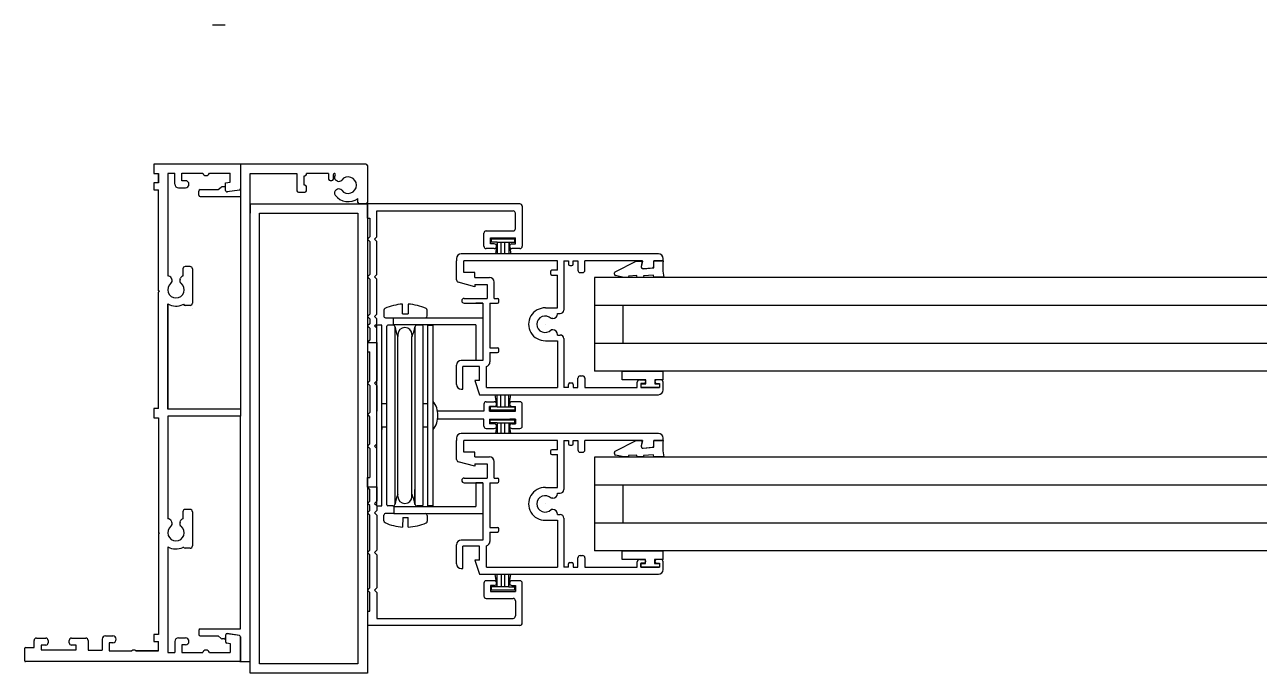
# Model space of a CAD drawing. Header units: millimetres. Extents: x -115 to 857, y -520 to 481.
# Drawn here: x -114.9 to 148.1, y -314.2 to -176 of the extents above; entities that cross this region are included whole.
import ezdxf

# ---------------------------------------------------------------- set-up
doc = ezdxf.new("R2010")
doc.units = ezdxf.units.MM
for name, color, linetype in [('cog', 50, 'Continuous'), ('glass', 170, 'Continuous'), ('guides', 94, 'Continuous'), ('seals', 111, 'Continuous')]:
    doc.layers.add(name, color=color, linetype=linetype)

msp = doc.modelspace()

# ---------------------------------------------------------------- linework, layer by layer
at = {"color": 7}
for p, q in [((-74.87, -175.98), (-72.17, -175.98)), ((-87.41, -205.67), (-87.41, -207.67)), ((-68.91, -205.67), (-87.41, -205.67)), ((-87.41, -207.67), (-86.41, -207.67)), ((-86.41, -209.67), (-86.41, -207.67)), ((-86.41, -207.67), (-86.41, -209.67)), ((-84.41, -207.62), (-82.91, -207.62)), ((-84.41, -207.67), (-84.41, -229.51)), ((-82.91, -209.97), (-82.91, -207.62)), ((-81.41, -207.62), (-76.99, -207.62)), ((-81.41, -209.22), (-81.41, -207.62)), ((-81.41, -207.62), (-76.99, -207.62)), ((-75.57, -207.62), (-71.16, -207.62)), ((-71.16, -209.52), (-71.16, -207.62)), ((-42.21, -205.67), (-68.91, -205.67)), ((-68.91, -205.67), (-68.91, -257.92)), ((-66.91, -311.52), (-66.91, -207.67)), ((-66.91, -207.67), (-56.91, -207.67)), ((-56.91, -207.67), (-56.91, -211.37)), ((-54.91, -207.87), (-54.91, -207.67)), ((-50.16, -207.67), (-54.91, -207.67)), ((-50.16, -207.67), (-50.16, -208.9)), ((-41.91, -205.97), (-41.91, -213.87)), ((-86.41, -209.67), (-87.41, -209.67)), ((-87.41, -209.67), (-87.41, -211.17)), ((-80.66, -209.22), (-81.41, -209.22)), ((-72.11, -209.67), (-71.16, -209.52)), ((-72.11, -211.32), (-72.11, -209.67)), ((-55.41, -210.17), (-55.41, -208.17)), ((-55.41, -208.17), (-55.21, -208.17)), ((-55.21, -210.17), (-55.41, -210.17)), ((-49.86, -209.2), (-49.46, -209.2)), ((-49.16, -208.9), (-49.16, -207.89)), ((-48.54, -209.17), (-48.54, -209.17)), ((-48.25, -209.3), (-48.49, -209.2)), ((-87.41, -211.17), (-86.41, -211.17)), ((-86.41, -232.65), (-86.41, -211.17)), ((-82.16, -210.72), (-80.66, -210.72)), ((-77.82, -212.32), (-77.82, -211.42)), ((-77.52, -211.12), (-73.72, -211.12)), ((-77.52, -212.62), (-68.91, -212.62)), ((-73.72, -211.12), (-73.02, -210.57)), ((-72.41, -210.51), (-72.84, -210.51)), ((-72.11, -211.32), (-72.11, -210.51)), ((-69.15, -211.21), (-71.79, -211.62)), ((-69.16, -211.21), (-71.76, -211.62)), ((-56.61, -211.67), (-55.21, -211.67)), ((-54.91, -211.37), (-54.91, -210.47)), ((-48.25, -211.04), (-48.49, -211.15)), ((-43.91, -213.87), (-43.91, -212.98)), ((-66.91, -214.17), (-41.91, -214.17)), ((-66.91, -314.17), (-66.91, -214.17)), ((-66.91, -214.17), (-66.91, -216.17)), ((-42.21, -214.17), (-43.61, -214.17)), ((-41.91, -214.17), (-41.91, -314.17)), ((-64.91, -216.17), (-43.91, -216.17)), ((-64.91, -312.17), (-64.91, -216.17)), ((-43.91, -216.17), (-43.91, -312.17)), ((-81.19, -228), (-81.19, -229.53)), ((-79.69, -227.5), (-80.69, -227.5)), ((-79.19, -228), (-79.19, -235.28)), ((-83.56, -230.2), (-83.67, -229.96)), ((-81.82, -230.2), (-81.71, -229.96)), ((-86.16, -232.8), (-86.41, -232.65)), ((-86.16, -232.8), (-86.41, -232.94)), ((-86.41, -257.74), (-86.41, -232.94)), ((-84.41, -232.8), (-84.41, -232.8)), ((-84.41, -235.48), (-84.41, -257.92)), ((-84.41, -235.48), (-84.41, -247.29)), ((-84.41, -257.92), (-84.41, -235.48)), ((-81.19, -235.59), (-81.19, -235.59)), ((-79.69, -235.78), (-80.69, -235.78)), ((-79.19, -236.54), (-79.19, -236.54)), ((-17.3, -235.31), (-18.8, -235.31)), ((-36.32, -239.91), (-36.32, -238.41)), ((-36.32, -238.41), (-17.28, -238.41)), ((-18.78, -239.91), (-36.32, -239.91)), ((-18.78, -239.91), (-18.78, -247.51)), ((-27.91, -247.51), (-27.91, -245.91)), ((-17.3, -247.51), (-18.8, -247.51)), ((-86.41, -257.74), (-87.41, -257.74)), ((-87.41, -257.74), (-87.41, -259.74)), ((-87.41, -259.74), (-86.41, -259.74)), ((-86.41, -259.74), (-86.41, -284.24)), ((-68.91, -257.92), (-84.41, -257.92)), ((-84.41, -259.42), (-84.41, -281.26)), ((-68.91, -259.42), (-84.41, -259.42)), ((-68.91, -257.92), (-68.91, -259.42)), ((-68.91, -304.72), (-68.91, -259.42)), ((-17.3, -273.57), (-18.8, -273.57)), ((-18.8, -273.57), (-18.8, -278.61)), ((-36.24, -278.61), (-36.25, -280.11)), ((-36.24, -278.61), (-18.8, -278.61)), ((-81.19, -279.75), (-81.19, -281.28)), ((-79.69, -279.25), (-80.69, -279.25)), ((-79.19, -279.75), (-79.19, -287.03)), ((-36.25, -280.11), (-37.99, -280.11)), ((-36.25, -280.11), (-17.3, -280.11)), ((-83.56, -281.95), (-83.67, -281.71)), ((-81.82, -281.95), (-81.71, -281.71)), ((-86.16, -284.39), (-86.41, -284.24)), ((-86.16, -284.39), (-86.41, -284.53)), ((-86.41, -284.53), (-86.41, -305.87)), ((-84.41, -287.23), (-84.41, -309.72)), ((-79.69, -287.53), (-80.69, -287.53)), ((-77.82, -305.02), (-77.82, -305.92)), ((-77.52, -304.72), (-68.91, -304.72)), ((-112.91, -308.67), (-112.91, -307.17)), ((-112.41, -306.67), (-110.41, -306.67)), ((-109.91, -307.17), (-109.91, -307.67)), ((-105.41, -307.67), (-105.41, -307.17)), ((-104.91, -306.67), (-101.91, -306.67)), ((-101.41, -307.17), (-101.41, -309.27)), ((-98.41, -306.92), (-98.41, -309.27)), ((-97.66, -306.17), (-96.16, -306.17)), ((-96.16, -307.67), (-96.91, -307.67)), ((-96.91, -307.67), (-96.91, -309.37)), ((-86.41, -305.87), (-87.41, -305.87)), ((-87.41, -305.87), (-87.41, -307.37)), ((-87.41, -307.37), (-86.41, -307.37)), ((-86.41, -309.37), (-86.41, -307.37)), ((-82.91, -307.37), (-82.91, -309.72)), ((-82.16, -306.62), (-80.66, -306.62)), ((-77.52, -306.22), (-73.72, -306.22)), ((-73.72, -306.22), (-73.02, -306.78)), ((-72.41, -306.84), (-72.84, -306.84)), ((-72.11, -306.02), (-72.11, -307.42)), ((-72.11, -306.03), (-72.11, -306.55)), ((-69.15, -306.14), (-71.79, -305.72)), ((-69.16, -306.13), (-71.76, -305.73)), ((-68.91, -306.43), (-68.91, -311.52)), ((-68.91, -311.52), (-68.91, -306.43)), ((-114.91, -311.52), (-114.91, -308.82)), ((-114.76, -308.67), (-112.91, -308.67)), ((-110.41, -308.17), (-111.41, -308.17)), ((-111.41, -308.17), (-111.41, -309.17)), ((-111.41, -309.17), (-103.91, -309.17)), ((-103.91, -308.17), (-104.91, -308.17)), ((-103.91, -309.17), (-103.91, -308.17)), ((-101.41, -309.27), (-98.41, -309.27)), ((-96.91, -309.37), (-92.1, -309.37)), ((-91.21, -309.37), (-86.41, -309.37)), ((-86.41, -309.37), (-91.21, -309.37)), ((-84.41, -309.72), (-82.91, -309.72)), ((-84.41, -309.72), (-82.91, -309.72)), ((-80.66, -308.12), (-81.41, -308.12)), ((-81.41, -308.12), (-81.41, -309.72)), ((-81.41, -309.72), (-76.99, -309.72)), ((-81.41, -309.72), (-76.99, -309.72)), ((-75.57, -309.72), (-71.16, -309.72)), ((-71.85, -307.71), (-71.16, -307.82)), ((-71.16, -307.82), (-71.16, -309.72)), ((-69.06, -311.67), (-114.76, -311.67)), ((-68.76, -311.67), (-67.06, -311.67)), ((-43.91, -312.17), (-64.91, -312.17)), ((-41.91, -314.17), (-66.91, -314.17))]:
    msp.add_line(p, q, dxfattribs=at)
for centre, radius, start, end in [((-76.28, -207.37), 0.75, 199.4712, 340.5288), ((-48.94, -207.89), 0.22, 317.0794, 180), ((-42.21, -205.97), 0.3, 0, 90), ((-82.16, -209.97), 0.75, 180, 270), ((-80.66, -209.97), 0.75, 270, 90), ((-55.21, -207.87), 0.3, 270, 0), ((-55.21, -210.47), 0.3, 0, 90), ((-49.86, -208.9), 0.3, 180, 270), ((-49.46, -208.9), 0.3, 270, 0), ((-48.19, -208.51), 0.75, 142.7615, 246.5581), ((-46, -210.17), 3.5, 142.5099, 142.7615), ((-47.95, -208.61), 0.75, 246.5581, 321.3501), ((-46, -210.17), 1.75, 218.6499, 141.3501), ((-77.52, -211.42), 0.3, 90, 180), ((-77.52, -212.32), 0.3, 180, 270), ((-72.84, -210.81), 0.3, 90, 128.2741), ((-72.41, -210.81), 0.3, 357.1397, 90), ((-71.81, -211.32), 0.3, 180, 278.8807), ((-71.8, -211.32), 0.308, 180.1354, 272.4641), ((-69.21, -210.91), 0.3, 278.8807, 0), ((-69.21, -210.91), 0.3, 281.043, 359.8766), ((-56.61, -211.37), 0.3, 180, 270), ((-55.21, -211.37), 0.3, 270, 0), ((-48.19, -211.84), 0.75, 113.4419, 217.2385), ((-46, -210.17), 3.5, 217.2385, 306.702), ((-47.95, -211.73), 0.75, 38.6499, 113.4419), ((-43.61, -213.87), 0.3, 180, 270), ((-42.21, -213.87), 0.3, 270, 0), ((-80.69, -228), 0.5, 90, 180), ((-79.69, -228), 0.5, 0, 90), ((-82.69, -232.45), 1.75, 128.6499, 51.3501), ((-84.36, -230.26), 0.75, 23.4419, 93.8928), ((-84.25, -230.5), 0.75, 308.6499, 23.4419), ((-81.13, -230.5), 0.75, 156.5581, 231.3501), ((-81.03, -230.26), 0.75, 102.6333, 156.5581), ((-82.69, -232.45), 3.48, 240.4927, 295.5186), ((-81.32, -235.26), 0.358, 291.4298, 305.7842), ((-80.69, -235.28), 0.5, 212.5059, 270), ((-79.69, -235.28), 0.5, 270, 0), ((-84.36, -282.01), 0.75, 23.4419, 93.8928), ((-81.03, -282.01), 0.75, 102.6333, 156.5581), ((-80.69, -279.75), 0.5, 90, 180), ((-79.69, -279.75), 0.5, 0, 90), ((-82.69, -284.2), 1.75, 128.6499, 51.3501), ((-84.25, -282.25), 0.75, 308.6499, 23.4419), ((-81.13, -282.25), 0.75, 156.5581, 231.3501), ((-82.69, -284.2), 3.48, 240.4927, 295.5186), ((-81.32, -287.01), 0.358, 291.4298, 305.7842), ((-80.69, -287.03), 0.5, 212.5063, 270), ((-79.69, -287.03), 0.5, 270, 0), ((-77.52, -305.02), 0.3, 90, 180), ((-112.41, -307.17), 0.5, 90, 180), ((-110.41, -307.17), 0.5, 0, 90), ((-110.41, -307.67), 0.5, 270, 0), ((-104.91, -307.17), 0.5, 90, 180), ((-104.91, -307.67), 0.5, 180, 270), ((-101.91, -307.17), 0.5, 0, 90), ((-97.66, -306.92), 0.75, 90, 180), ((-96.16, -306.92), 0.75, 270, 90), ((-82.16, -307.37), 0.75, 90, 180), ((-80.66, -307.37), 0.75, 270, 90), ((-77.52, -305.92), 0.3, 180, 270), ((-72.84, -306.54), 0.3, 231.7259, 270), ((-72.41, -306.54), 0.3, 270, 2.8603), ((-71.8, -306.03), 0.308, 87.5359, 179.8646), ((-71.81, -306.02), 0.3, 81.1193, 180), ((-71.81, -307.42), 0.3, 180, 260.9867), ((-69.21, -306.43), 0.3, 0, 81.1193), ((-69.21, -306.43), 0.3, 0.1234, 78.957), ((-114.76, -308.82), 0.15, 90, 180), ((-91.66, -309.97), 0.75, 53.5614, 126.4386), ((-76.28, -309.97), 0.75, 19.4712, 160.5288), ((-114.76, -311.52), 0.15, 180, 270), ((-69.06, -311.52), 0.15, 270, 0), ((-68.76, -311.52), 0.15, 180, 270), ((-67.06, -311.52), 0.15, 270, 0)]:
    msp.add_arc(centre, radius, start, end, dxfattribs=at)
at = {"layer": 'cog', "color": 77}
for p, q in [((-34.41, -237.58), (-34.41, -235.52)), ((-33.21, -235.52), (-33.21, -237.58)), ((-33.21, -235.52), (-33.21, -235.52)), ((-38.42, -236.81), (-38.42, -238)), ((-38.02, -238.4), (-35.52, -238.4)), ((-35.52, -238.4), (-32.12, -238.41)), ((-34.41, -237.58), (-33.21, -237.58)), ((-29.61, -238.41), (-29.53, -238.41)), ((-29.17, -238.01), (-29.17, -236.82)), ((-38.39, -281.7), (-38.39, -280.5)), ((-34.39, -280.95), (-34.4, -283)), ((-34.39, -280.95), (-33.19, -280.95)), ((-33.2, -283.01), (-33.19, -280.95)), ((-29.14, -280.54), (-29.14, -281.73))]:
    msp.add_line(p, q, dxfattribs=at)
at = {"layer": 'cog', "color": 224}
for p, q in [((-39.91, -278.49), (-39.91, -239.99)), ((-38.81, -239.99), (-39.91, -239.99)), ((-38.81, -278.49), (-38.81, -239.99)), ((-37.78, -278.29), (-37.78, -240.19)), ((-36.49, -239.99), (-37.58, -239.99)), ((-36.03, -240.28), (-36.03, -277.78)), ((-31.78, -240.28), (-31.78, -278.19)), ((-31.78, -240.28), (-31.78, -243.49)), ((-30.23, -239.99), (-31.32, -239.99)), ((-30.23, -239.99), (-31.32, -239.99)), ((-30.03, -278.29), (-30.03, -240.19)), ((-29.01, -278.49), (-29.01, -239.99)), ((-29.01, -239.99), (-27.91, -239.99)), ((-27.91, -278.49), (-27.91, -239.99)), ((-37.78, -256.74), (-38.81, -256.74)), ((-29.01, -256.74), (-30.03, -256.74)), ((-27.91, -256.24), (-27.91, -256.74)), ((-37.78, -261.74), (-38.81, -261.74)), ((-38.81, -261.74), (-38.81, -262.24)), ((-29.01, -261.74), (-30.03, -261.74)), ((-27.91, -262.24), (-27.91, -261.74)), ((-27.91, -278.49), (-27.91, -262.24)), ((-31.78, -278.19), (-31.78, -274.99)), ((-39.91, -278.49), (-38.81, -278.49)), ((-36.49, -278.49), (-37.58, -278.49)), ((-36.03, -277.78), (-36.03, -278.19)), ((-30.23, -278.49), (-31.32, -278.49)), ((-27.91, -278.49), (-29.01, -278.49))]:
    msp.add_line(p, q, dxfattribs=at)
at = {"layer": 'cog', "color": 7}
for p, q in [((-35.41, -241.99), (-35.41, -242.41)), ((-35.41, -276.06), (-35.41, -242.41)), ((-32.41, -241.99), (-32.41, -242.41)), ((-32.41, -276.06), (-32.41, -242.41)), ((-35.41, -276.48), (-35.41, -276.06)), ((-32.41, -276.48), (-32.41, -276.06))]:
    msp.add_line(p, q, dxfattribs=at)
at = {"layer": 'cog', "color": 77}
for centre, radius, start, end in [((-38.02, -236.81), 0.4, 114.3039, 180), ((-33.81, -246.14), 10.64, 93.2864, 114.3039), ((-33.81, -246.14), 10.64, 65.5584, 86.8107), ((-29.57, -236.82), 0.4, 0, 65.5584), ((-38.02, -238), 0.4, 180, 269.9748), ((-29.57, -238.01), 0.4, 275.5242, 0), ((-37.99, -280.51), 0.4, 89.7568, 179.7316), ((-29.54, -280.54), 0.4, 359.7316, 84.2074), ((-37.99, -281.7), 0.4, 179.7316, 245.4278), ((-33.74, -272.39), 10.64, 245.4278, 266.4452), ((-33.74, -272.39), 10.64, 272.9209, 294.1732), ((-29.54, -281.73), 0.4, 294.1732, 359.7316)]:
    msp.add_arc(centre, radius, start, end, dxfattribs=at)
at = {"layer": 'cog', "color": 224}
for centre, radius, start, end in [((-37.58, -240.19), 0.2, 90, 180), ((-36.49, -240.49), 0.5, 7.1521, 90), ((-29.63, -239.62), 6.42, 187.1521, 205.7108), ((-38.19, -239.62), 6.42, 334.2892, 352.8479), ((-31.32, -240.49), 0.5, 90, 172.8479), ((-30.23, -240.19), 0.2, 0, 90), ((-31.66, -259.15), 4.76, 359.0159, 37.854), ((-31.66, -259.32), 4.76, 322.146, 0.9841), ((-29.63, -278.85), 6.42, 154.2892, 172.8479), ((-38.19, -278.85), 6.42, 7.1521, 25.7108), ((-37.58, -278.29), 0.2, 180, 270), ((-36.49, -277.99), 0.5, 270, 352.8479), ((-31.32, -277.99), 0.5, 187.1521, 270), ((-30.23, -278.29), 0.2, 270, 0)]:
    msp.add_arc(centre, radius, start, end, dxfattribs=at)
at = {"layer": 'cog', "color": 7}
for centre, start, end in [((-33.91, -241.99), 0, 180), ((-33.91, -276.48), 180, 0)]:
    msp.add_arc(centre, 1.5, start, end, dxfattribs=at)
at = {"layer": 'glass', "color": 5}
for p, q in [((6.49, -229.83), (6.49, -235.83)), ((289.67, -229.83), (6.49, -229.83)), ((289.67, -235.83), (6.49, -235.83)), ((6.49, -243.83), (289.67, -243.83)), ((6.49, -243.83), (6.49, -249.83)), ((289.67, -249.83), (6.49, -249.83)), ((6.49, -268.09), (6.49, -274.09)), ((289.67, -268.09), (6.49, -268.09)), ((6.49, -268.09), (6.49, -274.09)), ((289.67, -268.09), (6.49, -268.09)), ((289.67, -274.09), (6.49, -274.09)), ((289.67, -274.09), (6.49, -274.09)), ((6.49, -282.09), (289.67, -282.09)), ((6.49, -282.09), (6.49, -288.09)), ((6.49, -282.09), (289.67, -282.09)), ((6.49, -282.09), (6.49, -288.09)), ((289.67, -288.09), (6.49, -288.09)), ((289.67, -288.09), (6.49, -288.09))]:
    msp.add_line(p, q, dxfattribs=at)
at = {"layer": 'glass', "color": 214}
for p, q in [((6.49, -235.83), (6.49, -243.83)), ((12.49, -235.83), (12.49, -243.83)), ((6.49, -274.09), (6.49, -282.09)), ((6.49, -274.09), (6.49, -282.09)), ((12.49, -274.09), (12.49, -282.09)), ((12.49, -274.09), (12.49, -282.09))]:
    msp.add_line(p, q, dxfattribs=at)
at = {"layer": 'guides', "color": 94}
for p, q in [((-9.41, -214.17), (-41.91, -214.17)), ((-41.91, -217.17), (-41.91, -214.17)), ((-8.91, -214.67), (-8.91, -223.17)), ((-41.91, -217.17), (-41.41, -217.17)), ((-41.41, -217.17), (-41.41, -221.17)), ((-39.91, -221.17), (-39.91, -215.67)), ((-39.91, -215.67), (-10.86, -215.67)), ((-10.36, -219.42), (-10.36, -216.17)), ((-17.1, -223.17), (-17.1, -220.42)), ((-16.6, -219.92), (-10.86, -219.92)), ((-41.41, -221.17), (-41.91, -221.67)), ((-41.91, -221.67), (-41.4, -222.19)), ((-41.4, -222.19), (-41.4, -229.19)), ((-40.41, -221.67), (-39.91, -221.17)), ((-39.91, -222.19), (-40.41, -221.67)), ((-39.91, -229.19), (-39.91, -222.19)), ((-15.65, -222.67), (-15.65, -221.42)), ((-15.65, -221.42), (-10.36, -221.42)), ((-14.9, -222.67), (-15.65, -222.67)), ((-11.11, -222.67), (-10.36, -222.67)), ((-10.36, -221.42), (-10.36, -221.42)), ((-10.36, -222.67), (-10.36, -221.42)), ((-22.91, -225.81), (-22.91, -226.31)), ((20.09, -224.81), (-21.91, -224.81)), ((-14.9, -223.67), (-16.6, -223.67)), ((-9.41, -223.67), (-11.11, -223.67)), ((21.09, -226.31), (21.09, -225.81)), ((-22.91, -230.37), (-22.91, -226.31)), ((-21.34, -228.81), (-21.34, -226.31)), ((-1.41, -226.31), (-21.34, -226.31)), ((-2.91, -228.61), (-2.91, -229.01)), ((-1.41, -228.31), (-2.61, -228.31)), ((-1.41, -228.31), (-1.41, -226.31)), ((-0.08, -226.31), (-0.08, -236.78)), ((-0.08, -226.31), (0.92, -226.31)), ((0.92, -226.31), (0.92, -227.01)), ((1.22, -227.31), (1.62, -227.31)), ((1.92, -227.01), (1.92, -226.31)), ((1.92, -226.31), (2.92, -226.31)), ((2.92, -226.31), (2.92, -228.31)), ((4.42, -228.31), (4.42, -226.31)), ((16.69, -226.31), (4.42, -226.31)), ((16.45, -227.47), (16.69, -226.31)), ((16.45, -227.64), (16.45, -227.47)), ((16.78, -227.94), (18.82, -227.75)), ((19.09, -227.46), (19.09, -226.31)), ((21.09, -226.31), (19.09, -226.31)), ((-41.4, -229.19), (-41.91, -229.67)), ((-41.91, -229.67), (-41.4, -230.18)), ((-41.4, -230.18), (-41.4, -237.68)), ((-40.41, -229.67), (-39.91, -229.19)), ((-39.91, -230.18), (-40.41, -229.67)), ((-39.91, -237.68), (-39.91, -230.18)), ((-19.04, -231.81), (-22.54, -230.85)), ((-19.04, -228.81), (-21.34, -228.81)), ((-19.04, -229.81), (-19.04, -228.81)), ((-19.04, -229.81), (-15.91, -229.81)), ((-19.04, -231.31), (-16.41, -231.31)), ((-19.04, -231.31), (-19.04, -231.81)), ((-19.04, -231.31), (-19.04, -231.81)), ((-16.41, -231.31), (-16.41, -234.31)), ((-14.91, -234.31), (-14.91, -230.81)), ((-2.61, -229.31), (-1.41, -229.31)), ((-1.41, -236.31), (-1.41, -229.31)), ((3.42, -228.81), (3.92, -228.81)), ((-21.3, -234.31), (-16.41, -234.31)), ((-21.3, -235.31), (-18.05, -235.31)), ((-18.05, -235.31), (-17.3, -235.31)), ((-17.3, -235.31), (-17.3, -247.51)), ((-15.8, -235.31), (-15.8, -244.81)), ((-15.8, -235.31), (-14.21, -235.31)), ((-14.91, -234.31), (-14.21, -234.31)), ((-13.91, -235.01), (-13.91, -234.61)), ((-3.97, -236.31), (-1.41, -236.31)), ((-41.4, -237.68), (-41.91, -238.17)), ((-41.91, -238.17), (-41.42, -238.68)), ((-41.42, -238.68), (-41.42, -239.68)), ((-40.41, -238.17), (-39.91, -237.68)), ((-39.91, -238.68), (-40.41, -238.17)), ((-39.91, -239.68), (-39.91, -238.68)), ((-2.41, -238.61), (-2.79, -238.61)), ((-1.41, -237.61), (-1.41, -237.53)), ((-1.41, -237.53), (-0.83, -237.53)), ((-41.42, -239.68), (-41.91, -240.17)), ((-41.91, -240.17), (-41.42, -240.64)), ((-41.42, -240.64), (-41.42, -243.14)), ((-40.41, -240.17), (-39.91, -239.68)), ((-39.91, -240.67), (-40.41, -240.17)), ((-39.91, -243.67), (-39.91, -240.67)), ((-4.06, -239.81), (-4.06, -239.81)), ((-2.41, -241.01), (-2.79, -241.01)), ((-41.42, -243.14), (-41.91, -243.67)), ((-41.91, -243.67), (-39.91, -243.67)), ((-41.91, -243.67), (-41.91, -245.67)), ((-41.91, -243.67), (-39.91, -243.67)), ((-39.91, -243.67), (-39.91, -251.87)), ((-3.97, -243.31), (-1.41, -243.31)), ((-1.41, -242.1), (-1.41, -242.01)), ((-1.41, -242.1), (-0.83, -242.1)), ((-1.41, -243.32), (-1.41, -253.31)), ((-0.08, -242.85), (-0.08, -253.31)), ((-41.91, -245.67), (-41.41, -245.67)), ((-41.41, -251.87), (-41.41, -245.67)), ((-15.8, -244.81), (-14.21, -244.81)), ((-15.8, -245.81), (-15.8, -247.81)), ((-15.8, -245.81), (-14.21, -245.81)), ((-13.91, -245.51), (-13.91, -245.11)), ((-22.91, -252.61), (-22.91, -248.51)), ((-17.3, -247.51), (-21.91, -247.51)), ((-21.61, -253.61), (-21.61, -248.81)), ((-18.05, -248.81), (-21.61, -248.81)), ((-18.05, -251.81), (-18.05, -248.81)), ((-16.55, -253.31), (-16.55, -248.78)), ((-41.41, -251.87), (-41.9, -252.37)), ((-41.9, -252.37), (-41.4, -252.85)), ((-39.91, -251.87), (-40.4, -252.37)), ((-40.4, -252.37), (-39.9, -252.85)), ((-18.05, -251.81), (-19.05, -251.81)), ((-19.05, -251.81), (-18.05, -254.81)), ((-18.25, -251.81), (-18.25, -251.81)), ((1.22, -252.31), (1.62, -252.31)), ((2.92, -253.31), (2.92, -251.31)), ((3.42, -250.81), (3.92, -250.81)), ((4.42, -251.31), (4.42, -253.31)), ((15.59, -253.31), (15.59, -252.15)), ((16.09, -251.65), (17.04, -251.65)), ((17.04, -252.45), (16.34, -252.45)), ((16.34, -252.45), (16.34, -253.31)), ((17.34, -251.95), (17.34, -252.15)), ((19.34, -251.95), (19.34, -252.15)), ((20.59, -251.65), (19.64, -251.65)), ((19.64, -252.45), (20.34, -252.45)), ((20.34, -252.45), (20.34, -253.31)), ((21.09, -253.81), (21.09, -252.15)), ((-41.4, -252.85), (-41.4, -258.57)), ((-39.9, -252.85), (-39.9, -258.32)), ((-21.91, -253.61), (-21.61, -253.61)), ((-18.05, -254.81), (20.09, -254.81)), ((-16.55, -253.31), (-1.41, -253.31)), ((0.92, -253.31), (-0.08, -253.31)), ((0.92, -253.31), (0.92, -252.61)), ((1.92, -252.61), (1.92, -253.31)), ((1.92, -253.31), (2.92, -253.31)), ((4.42, -253.31), (15.59, -253.31)), ((16.34, -253.31), (20.34, -253.31)), ((-17.09, -256.82), (-17.09, -258.32)), ((-16.59, -256.32), (-14.9, -256.32)), ((-14.9, -257.32), (-15.9, -257.32)), ((-15.9, -258.32), (-15.9, -257.32)), ((-9.41, -256.31), (-11.12, -256.31)), ((-11.12, -257.31), (-10.39, -257.31)), ((-10.39, -258.31), (-10.39, -257.31)), ((-8.91, -261.51), (-8.91, -256.81)), ((-41.4, -258.57), (-41.89, -259.07)), ((-41.4, -259.56), (-41.89, -259.07)), ((-41.4, -265.28), (-41.4, -259.56)), ((-39.91, -265.29), (-39.91, -260.02)), ((-17.09, -258.32), (-26.98, -258.32)), ((-17.1, -260.02), (-26.96, -260.02)), ((-17.1, -261.51), (-17.1, -260.02)), ((-15.9, -258.32), (-10.39, -258.31)), ((-15.9, -260.01), (-11.61, -260.01)), ((-15.9, -260.01), (-15.9, -261.01)), ((-11.61, -260.01), (-11.55, -260.01)), ((-10.38, -260.01), (-11.55, -260.01)), ((-10.38, -260.01), (-10.38, -261.01)), ((-16.6, -262.01), (-14.9, -262.01)), ((-14.9, -261.01), (-15.9, -261.01)), ((-11.61, -261.01), (-11.61, -261.01)), ((-11.61, -261.51), (-11.61, -261.51)), ((-11.11, -261.01), (-10.38, -261.01)), ((-11.11, -262.01), (-9.41, -262.01)), ((-41.9, -265.77), (-41.4, -265.28)), ((-40.4, -265.77), (-39.9, -265.28)), ((-22.91, -264.07), (-22.91, -264.57)), ((-22.91, -264.07), (-22.91, -264.57)), ((-22.91, -268.63), (-22.91, -264.57)), ((-22.91, -268.63), (-22.91, -264.57)), ((20.09, -263.07), (-21.91, -263.07)), ((20.09, -263.07), (-21.91, -263.07)), ((-21.34, -267.07), (-21.34, -264.57)), ((-1.41, -264.57), (-21.34, -264.57)), ((-21.34, -267.07), (-21.34, -264.57)), ((-1.41, -264.57), (-21.34, -264.57)), ((-1.41, -266.57), (-1.41, -264.57)), ((-1.41, -266.57), (-1.41, -264.57)), ((-0.08, -264.57), (-0.08, -275.04)), ((-0.08, -264.57), (0.92, -264.57)), ((-0.08, -264.57), (-0.08, -275.04)), ((-0.08, -264.57), (0.92, -264.57)), ((0.92, -264.57), (0.92, -265.27)), ((0.92, -264.57), (0.92, -265.27)), ((1.22, -265.57), (1.62, -265.57)), ((1.22, -265.57), (1.62, -265.57)), ((1.92, -265.27), (1.92, -264.57)), ((1.92, -264.57), (2.92, -264.57)), ((1.92, -265.27), (1.92, -264.57)), ((1.92, -264.57), (2.92, -264.57)), ((2.92, -264.57), (2.92, -266.57)), ((2.92, -264.57), (2.92, -266.57)), ((4.42, -266.57), (4.42, -264.57)), ((16.69, -264.57), (4.42, -264.57)), ((4.42, -266.57), (4.42, -264.57)), ((16.69, -264.57), (4.42, -264.57)), ((16.45, -265.73), (16.69, -264.57)), ((16.45, -265.73), (16.69, -264.57)), ((19.09, -265.72), (19.09, -264.57)), ((21.09, -264.57), (19.09, -264.57)), ((19.09, -265.72), (19.09, -264.57)), ((21.09, -264.57), (19.09, -264.57)), ((21.09, -264.57), (21.09, -264.07)), ((21.09, -264.57), (21.09, -264.07)), ((-41.41, -266.26), (-41.9, -265.77)), ((-41.41, -266.26), (-41.41, -272.46)), ((-39.91, -266.26), (-40.4, -265.77)), ((-39.91, -274.46), (-39.91, -266.26)), ((-19.04, -267.07), (-21.34, -267.07)), ((-19.04, -267.07), (-21.34, -267.07)), ((-19.04, -268.07), (-19.04, -267.07)), ((-19.04, -268.07), (-19.04, -267.07)), ((-19.04, -268.07), (-15.91, -268.07)), ((-19.04, -268.07), (-15.91, -268.07)), ((-2.91, -266.87), (-2.91, -267.27)), ((-2.91, -266.87), (-2.91, -267.27)), ((-1.41, -266.57), (-2.61, -266.57)), ((-1.41, -266.57), (-2.61, -266.57)), ((-2.61, -267.57), (-1.41, -267.57)), ((-2.61, -267.57), (-1.41, -267.57)), ((-1.41, -274.58), (-1.41, -267.57)), ((-1.41, -274.58), (-1.41, -267.57)), ((3.42, -267.07), (3.92, -267.07)), ((3.42, -267.07), (3.92, -267.07)), ((16.45, -265.91), (16.45, -265.73)), ((16.45, -265.91), (16.45, -265.73)), ((16.78, -266.2), (18.82, -266.02)), ((16.78, -266.2), (18.82, -266.02)), ((-19.04, -270.07), (-22.54, -269.11)), ((-19.04, -270.07), (-22.54, -269.11)), ((-19.04, -269.57), (-16.41, -269.57)), ((-19.04, -269.57), (-19.04, -270.07)), ((-19.04, -269.57), (-19.04, -270.07)), ((-19.04, -269.57), (-16.41, -269.57)), ((-19.04, -269.57), (-19.04, -270.07)), ((-19.04, -269.57), (-19.04, -270.07)), ((-16.41, -269.57), (-16.41, -272.57)), ((-16.41, -269.57), (-16.41, -272.57)), ((-14.91, -272.57), (-14.91, -269.07)), ((-14.91, -272.57), (-14.91, -269.07)), ((-41.91, -274.46), (-41.91, -272.46)), ((-41.91, -272.46), (-41.41, -272.46)), ((-21.3, -272.57), (-16.41, -272.57)), ((-21.3, -272.57), (-16.41, -272.57)), ((-14.91, -272.57), (-14.21, -272.57)), ((-14.91, -272.57), (-14.21, -272.57)), ((-13.91, -273.27), (-13.91, -272.87)), ((-13.91, -273.27), (-13.91, -272.87)), ((-41.42, -274.99), (-41.91, -274.46)), ((-41.91, -274.46), (-39.91, -274.46)), ((-41.91, -274.46), (-39.91, -274.46)), ((-41.42, -277.49), (-41.42, -274.99)), ((-39.91, -274.46), (-39.91, -277.46)), ((-21.3, -273.57), (-18.05, -273.57)), ((-21.3, -273.57), (-18.05, -273.57)), ((-18.05, -273.57), (-17.3, -273.57)), ((-18.05, -273.57), (-17.3, -273.57)), ((-17.3, -273.57), (-17.3, -285.77)), ((-17.3, -273.57), (-17.3, -285.77)), ((-15.8, -273.57), (-15.8, -283.07)), ((-15.8, -273.57), (-14.21, -273.57)), ((-15.8, -273.57), (-15.8, -283.07)), ((-15.8, -273.57), (-14.21, -273.57)), ((-3.97, -274.58), (-1.41, -274.58)), ((-3.97, -274.58), (-1.41, -274.58)), ((-1.41, -275.88), (-1.41, -275.79)), ((-1.41, -275.79), (-0.83, -275.79)), ((-1.41, -275.88), (-1.41, -275.79)), ((-1.41, -275.79), (-0.83, -275.79)), ((-41.91, -277.96), (-41.42, -277.49)), ((-41.42, -278.45), (-41.91, -277.96)), ((-41.42, -279.45), (-41.42, -278.45)), ((-39.91, -277.46), (-40.41, -277.96)), ((-40.41, -277.96), (-39.91, -278.45)), ((-39.91, -278.45), (-39.91, -279.45)), ((-4.06, -278.07), (-4.06, -278.07)), ((-4.06, -278.07), (-4.06, -278.07)), ((-2.41, -276.88), (-2.79, -276.88)), ((-2.41, -276.88), (-2.79, -276.88)), ((-41.91, -279.96), (-41.42, -279.45)), ((-41.4, -280.45), (-41.91, -279.96)), ((-41.4, -287.95), (-41.4, -280.45)), ((-39.91, -279.45), (-40.41, -279.96)), ((-40.41, -279.96), (-39.91, -280.45)), ((-39.91, -280.45), (-39.91, -287.95)), ((-2.41, -279.27), (-2.79, -279.27)), ((-2.41, -279.27), (-2.79, -279.27)), ((-1.41, -280.36), (-1.41, -280.27)), ((-1.41, -280.36), (-1.41, -280.27)), ((-1.41, -280.36), (-0.83, -280.36)), ((-1.41, -280.36), (-0.83, -280.36)), ((-0.08, -281.11), (-0.08, -291.57)), ((-0.08, -281.11), (-0.08, -291.57)), ((-15.8, -283.07), (-14.21, -283.07)), ((-15.8, -283.07), (-14.21, -283.07)), ((-13.91, -283.77), (-13.91, -283.37)), ((-13.91, -283.77), (-13.91, -283.37)), ((-3.97, -281.57), (-1.41, -281.57)), ((-3.97, -281.57), (-1.41, -281.57)), ((-1.41, -281.58), (-1.41, -291.57)), ((-1.41, -281.58), (-1.41, -291.57)), ((-17.3, -285.77), (-21.91, -285.77)), ((-17.3, -285.77), (-21.91, -285.77)), ((-15.8, -284.07), (-15.8, -286.07)), ((-15.8, -284.07), (-14.21, -284.07)), ((-15.8, -284.07), (-15.8, -286.07)), ((-15.8, -284.07), (-14.21, -284.07)), ((-41.91, -288.46), (-41.4, -287.95)), ((-41.4, -288.94), (-41.91, -288.46)), ((-41.4, -295.94), (-41.4, -288.94)), ((-39.91, -287.95), (-40.41, -288.46)), ((-40.41, -288.46), (-39.91, -288.94)), ((-39.91, -288.94), (-39.91, -295.94)), ((-22.91, -290.87), (-22.91, -286.77)), ((-22.91, -290.87), (-22.91, -286.77)), ((-21.61, -291.87), (-21.61, -287.07)), ((-18.05, -287.07), (-21.61, -287.07)), ((-21.61, -291.87), (-21.61, -287.07)), ((-18.05, -287.07), (-21.61, -287.07)), ((-18.05, -290.07), (-18.05, -287.07)), ((-18.05, -290.07), (-18.05, -287.07)), ((-16.55, -291.57), (-16.55, -287.04)), ((-16.55, -291.57), (-16.55, -287.04)), ((3.42, -289.07), (3.92, -289.07)), ((3.42, -289.07), (3.92, -289.07)), ((-21.91, -291.87), (-21.61, -291.87)), ((-21.91, -291.87), (-21.61, -291.87)), ((-18.05, -290.07), (-19.05, -290.07)), ((-19.05, -290.07), (-18.05, -293.07)), ((-18.05, -290.07), (-19.05, -290.07)), ((-19.05, -290.07), (-18.05, -293.07)), ((-18.25, -290.07), (-18.25, -290.07)), ((-18.25, -290.07), (-18.25, -290.07)), ((-16.55, -291.57), (-1.41, -291.57)), ((-16.55, -291.57), (-1.41, -291.57)), ((0.92, -291.57), (-0.08, -291.57)), ((0.92, -291.57), (-0.08, -291.57)), ((0.92, -291.57), (0.92, -290.87)), ((0.92, -291.57), (0.92, -290.87)), ((1.22, -290.57), (1.62, -290.57)), ((1.22, -290.57), (1.62, -290.57)), ((1.92, -290.87), (1.92, -291.57)), ((1.92, -290.87), (1.92, -291.57)), ((1.92, -291.57), (2.92, -291.57)), ((1.92, -291.57), (2.92, -291.57)), ((2.92, -291.57), (2.92, -289.57)), ((2.92, -291.57), (2.92, -289.57)), ((4.42, -289.57), (4.42, -291.57)), ((4.42, -289.57), (4.42, -291.57)), ((4.42, -291.57), (15.59, -291.57)), ((4.42, -291.57), (15.59, -291.57)), ((15.59, -291.57), (15.59, -290.41)), ((15.59, -291.57), (15.59, -290.41)), ((16.09, -289.91), (17.04, -289.91)), ((16.09, -289.91), (17.04, -289.91)), ((17.04, -290.71), (16.34, -290.71)), ((16.34, -290.71), (16.34, -291.57)), ((17.04, -290.71), (16.34, -290.71)), ((16.34, -290.71), (16.34, -291.57)), ((16.34, -291.57), (20.34, -291.57)), ((16.34, -291.57), (20.34, -291.57)), ((17.34, -290.21), (17.34, -290.41)), ((17.34, -290.21), (17.34, -290.41)), ((19.34, -290.21), (19.34, -290.41)), ((19.34, -290.21), (19.34, -290.41)), ((20.59, -289.91), (19.64, -289.91)), ((20.59, -289.91), (19.64, -289.91)), ((19.64, -290.71), (20.34, -290.71)), ((19.64, -290.71), (20.34, -290.71)), ((20.34, -290.71), (20.34, -291.57)), ((20.34, -290.71), (20.34, -291.57)), ((21.09, -292.07), (21.09, -290.41)), ((21.09, -292.07), (21.09, -290.41)), ((-18.05, -293.07), (20.09, -293.07)), ((-18.05, -293.07), (20.09, -293.07)), ((-14.9, -294.46), (-16.6, -294.46)), ((-9.41, -294.46), (-11.11, -294.46)), ((-41.91, -296.46), (-41.4, -295.94)), ((-41.41, -296.96), (-41.91, -296.46)), ((-41.41, -300.96), (-41.41, -296.96)), ((-39.91, -295.94), (-40.41, -296.46)), ((-40.41, -296.46), (-39.91, -296.96)), ((-39.91, -296.96), (-39.91, -302.46)), ((-17.1, -294.96), (-17.1, -297.71)), ((-14.9, -295.46), (-15.65, -295.46)), ((-15.65, -295.46), (-15.65, -296.71)), ((-15.65, -296.71), (-10.36, -296.71)), ((-11.11, -295.46), (-10.36, -295.46)), ((-10.36, -295.46), (-10.36, -296.71)), ((-10.36, -296.71), (-10.36, -296.71)), ((-8.91, -303.46), (-8.91, -294.96)), ((-16.6, -298.21), (-10.86, -298.21)), ((-10.36, -298.71), (-10.36, -301.96)), ((-41.91, -300.96), (-41.41, -300.96)), ((-41.91, -300.96), (-41.91, -303.96)), ((-9.41, -303.96), (-41.91, -303.96)), ((-39.91, -302.46), (-10.86, -302.46))]:
    msp.add_line(p, q, dxfattribs=at)
for centre, radius, start, end in [((-9.41, -214.67), 0.5, 0, 90), ((-10.86, -216.17), 0.5, 0, 90), ((-16.6, -220.42), 0.5, 90, 180), ((-10.86, -219.42), 0.5, 270, 0), ((-16.6, -223.17), 0.5, 180, 270), ((-14.9, -223.17), 0.5, 270, 90), ((-11.11, -223.17), 0.5, 90, 270), ((-9.41, -223.17), 0.5, 270, 0), ((-21.91, -225.81), 1, 90, 180), ((20.09, -225.81), 1, 0, 90), ((-2.61, -228.61), 0.3, 90, 180), ((1.22, -227.01), 0.3, 180, 270), ((1.62, -227.01), 0.3, 270, 0), ((3.42, -228.31), 0.5, 180, 270), ((3.92, -228.31), 0.5, 270, 0), ((16.75, -227.64), 0.3, 180, 275.286), ((18.79, -227.46), 0.3, 275.286, 0), ((-22.41, -230.37), 0.5, 180, 254.6366), ((-15.91, -230.81), 1, 0, 90), ((-2.61, -229.01), 0.3, 180, 270), ((-21.3, -234.81), 0.5, 90, 270), ((-14.21, -234.61), 0.3, 0, 90), ((-14.21, -235.01), 0.3, 270, 0), ((-4.06, -239.81), 3.5, 88.5628, 271.4372), ((-0.83, -236.78), 0.75, 140.6542, 141.4452), ((-4.06, -239.81), 1.75, 43.2423, 316.7577), ((-2.41, -237.61), 1, 270, 0), ((-0.83, -236.78), 0.75, 270, 0), ((-2.41, -242.01), 1, 0, 90), ((-0.83, -242.85), 0.75, 218.5548, 219.3458), ((-0.83, -242.85), 0.75, 0, 90), ((-14.21, -245.11), 0.3, 0, 90), ((-14.21, -245.51), 0.3, 270, 0), ((-21.91, -248.51), 1, 90, 180), ((-16.8, -247.81), 1, 284.4775, 0), ((1.22, -252.61), 0.3, 90, 180), ((1.62, -252.61), 0.3, 0, 90), ((3.42, -251.31), 0.5, 90, 180), ((3.92, -251.31), 0.5, 0, 90), ((16.09, -252.15), 0.5, 90, 180), ((17.04, -251.95), 0.3, 360, 90), ((17.04, -252.15), 0.3, 270, 360), ((19.64, -251.95), 0.3, 90, 180), ((19.64, -252.15), 0.3, 180, 270), ((20.59, -252.15), 0.5, 0, 90), ((-21.91, -252.61), 1, 180, 270), ((20.09, -253.81), 1, 270, 0), ((-16.59, -256.82), 0.5, 90, 180), ((-14.9, -256.82), 0.5, 270, 90), ((-11.12, -256.81), 0.5, 90, 270), ((-9.41, -256.81), 0.5, 0, 90), ((-16.6, -261.51), 0.5, 180, 270), ((-14.9, -261.51), 0.5, 270, 90), ((-11.11, -261.51), 0.5, 90, 180), ((-11.11, -261.51), 0.5, 180, 270), ((-9.41, -261.51), 0.5, 270, 0), ((-21.91, -264.07), 1, 90, 180), ((-21.91, -264.07), 1, 90, 180), ((1.22, -265.27), 0.3, 180, 270), ((1.22, -265.27), 0.3, 180, 270), ((1.62, -265.27), 0.3, 270, 0), ((1.62, -265.27), 0.3, 270, 0), ((20.09, -264.07), 1, 0, 90), ((20.09, -264.07), 1, 0, 90), ((-15.91, -269.07), 1, 0, 90), ((-15.91, -269.07), 1, 0, 90), ((-2.61, -266.87), 0.3, 90, 180), ((-2.61, -266.87), 0.3, 90, 180), ((-2.61, -267.27), 0.3, 180, 270), ((-2.61, -267.27), 0.3, 180, 270), ((3.42, -266.57), 0.5, 180, 270), ((3.42, -266.57), 0.5, 180, 270), ((3.92, -266.57), 0.5, 270, 0), ((3.92, -266.57), 0.5, 270, 0), ((16.75, -265.91), 0.3, 180, 275.286), ((16.75, -265.91), 0.3, 180, 275.286), ((18.79, -265.72), 0.3, 275.286, 0), ((18.79, -265.72), 0.3, 275.286, 0), ((-22.41, -268.63), 0.5, 180, 254.6366), ((-22.41, -268.63), 0.5, 180, 254.6366), ((-21.3, -273.07), 0.5, 90, 270), ((-21.3, -273.07), 0.5, 90, 270), ((-14.21, -272.87), 0.3, 0, 90), ((-14.21, -272.87), 0.3, 0, 90), ((-14.21, -273.27), 0.3, 270, 0), ((-14.21, -273.27), 0.3, 270, 0), ((-4.06, -278.07), 3.5, 88.5628, 271.4372), ((-4.06, -278.07), 3.5, 88.5628, 271.4372), ((-2.41, -275.88), 1, 270, 0), ((-2.41, -275.88), 1, 270, 0), ((-0.83, -275.04), 0.75, 140.6542, 141.4452), ((-0.83, -275.04), 0.75, 140.6542, 141.4452), ((-0.83, -275.04), 0.75, 270, 0), ((-0.83, -275.04), 0.75, 270, 0), ((-4.06, -278.07), 1.75, 43.2423, 316.7577), ((-4.06, -278.07), 1.75, 43.2423, 316.7577), ((-2.41, -280.27), 1, 0, 90), ((-2.41, -280.27), 1, 0, 90), ((-0.83, -281.11), 0.75, 0, 90), ((-0.83, -281.11), 0.75, 0, 90), ((-14.21, -283.37), 0.3, 0, 90), ((-14.21, -283.37), 0.3, 0, 90), ((-14.21, -283.77), 0.3, 270, 0), ((-14.21, -283.77), 0.3, 270, 0), ((-0.83, -281.11), 0.75, 218.5548, 219.3458), ((-0.83, -281.11), 0.75, 218.5548, 219.3458), ((-21.91, -286.77), 1, 90, 180), ((-21.91, -286.77), 1, 90, 180), ((-16.8, -286.07), 1, 284.4775, 0), ((-16.8, -286.07), 1, 284.4775, 0), ((3.42, -289.57), 0.5, 90, 180), ((3.42, -289.57), 0.5, 90, 180), ((3.92, -289.57), 0.5, 0, 90), ((3.92, -289.57), 0.5, 0, 90), ((-21.91, -290.87), 1, 180, 270), ((-21.91, -290.87), 1, 180, 270), ((1.22, -290.87), 0.3, 90, 180), ((1.22, -290.87), 0.3, 90, 180), ((1.62, -290.87), 0.3, 0, 90), ((1.62, -290.87), 0.3, 0, 90), ((16.09, -290.41), 0.5, 90, 180), ((16.09, -290.41), 0.5, 90, 180), ((17.04, -290.21), 0.3, 360, 90), ((17.04, -290.21), 0.3, 360, 90), ((17.04, -290.41), 0.3, 270, 360), ((17.04, -290.41), 0.3, 270, 360), ((19.64, -290.21), 0.3, 90, 180), ((19.64, -290.21), 0.3, 90, 180), ((19.64, -290.41), 0.3, 180, 270), ((19.64, -290.41), 0.3, 180, 270), ((20.59, -290.41), 0.5, 0, 90), ((20.59, -290.41), 0.5, 0, 90), ((-16.6, -294.96), 0.5, 90, 180), ((-14.9, -294.96), 0.5, 270, 90), ((-11.11, -294.96), 0.5, 90, 270), ((-9.41, -294.96), 0.5, 0, 90), ((20.09, -292.07), 1, 270, 0), ((20.09, -292.07), 1, 270, 0), ((-16.6, -297.71), 0.5, 180, 270), ((-10.86, -298.71), 0.5, 0, 90), ((-10.86, -301.96), 0.5, 270, 0), ((-9.41, -303.46), 0.5, 270, 0)]:
    msp.add_arc(centre, radius, start, end, dxfattribs=at)
at = {"layer": 'seals', "color": 7}
for p, q in [((-10.51, -221.64), (-15.56, -221.64)), ((-15.56, -221.64), (-15.56, -222.3)), ((-14.26, -222.3), (-15.56, -222.3)), ((-15.54, -296.42), (-10.49, -296.42)), ((-11.79, -295.77), (-10.49, -295.77)), ((-10.49, -296.42), (-10.49, -295.77))]:
    msp.add_line(p, q, dxfattribs=at)
at = {"layer": 'seals', "color": 177}
for p, q in [((-14.26, -222.3), (-14.65, -224.81)), ((-14.26, -222.3), (-14.26, -224.81)), ((-14.26, -222.3), (-10.51, -222.3)), ((-13.45, -222.3), (-13.45, -224.81)), ((-12.62, -224.81), (-12.62, -222.3)), ((-11.8, -222.3), (-11.37, -224.81)), ((-11.8, -222.3), (-11.8, -224.81)), ((-10.51, -222.3), (-10.51, -221.64)), ((-14.27, -257.41), (-14.67, -254.81)), ((-14.27, -257.41), (-14.27, -254.81)), ((-13.45, -257.41), (-13.45, -254.81)), ((-12.63, -254.81), (-12.63, -257.41)), ((-11.8, -257.41), (-11.36, -254.81)), ((-11.8, -257.41), (-11.8, -254.81)), ((-14.27, -257.41), (-15.77, -257.41)), ((-15.77, -257.41), (-15.77, -258.07)), ((-14.27, -257.41), (-10.51, -257.41)), ((-10.51, -257.41), (-10.51, -258.07)), ((-15.77, -258.07), (-10.51, -258.07)), ((-15.77, -260.8), (-15.77, -260.14)), ((-15.77, -260.14), (-10.51, -260.14)), ((-10.51, -260.8), (-10.51, -260.14)), ((-14.27, -260.8), (-15.77, -260.8)), ((-14.27, -260.8), (-14.62, -263.07)), ((-14.27, -260.8), (-14.27, -263.07)), ((-14.27, -260.8), (-10.51, -260.8)), ((-13.45, -260.8), (-13.45, -263.07)), ((-12.63, -263.07), (-12.63, -260.8)), ((-11.8, -260.8), (-11.41, -263.07)), ((-11.8, -260.8), (-11.8, -263.07)), ((-14.25, -295.77), (-14.71, -293.07)), ((-14.25, -295.77), (-14.25, -293.07)), ((-13.43, -293.07), (-13.43, -295.77)), ((-12.6, -295.77), (-12.6, -293.07)), ((-11.79, -295.77), (-11.37, -293.07)), ((-11.79, -295.77), (-11.79, -293.07)), ((-11.79, -295.77), (-15.54, -295.77)), ((-15.54, -295.77), (-15.54, -296.42))]:
    msp.add_line(p, q, dxfattribs=at)
at = {"layer": 'seals', "color": 214}
for p, q in [((10.88, -228.62), (15.35, -226.33)), ((15.35, -226.33), (16.67, -226.34)), ((16.67, -226.34), (16.42, -227.56)), ((16.42, -227.56), (16.48, -227.81)), ((16.48, -227.81), (16.66, -227.95)), ((16.66, -227.95), (16.82, -227.96)), ((16.82, -227.96), (19.14, -227.76)), ((19.14, -227.76), (19.1, -226.32)), ((19.1, -226.32), (21.1, -226.32)), ((10.7, -229.1), (10.72, -228.87)), ((12.72, -229.81), (10.94, -229.41)), ((13.77, -229.8), (12.72, -229.81)), ((15.52, -229.43), (13.71, -229.55)), ((13.71, -229.55), (13.77, -229.8)), ((15.59, -229.82), (15.52, -229.43)), ((16.99, -229.8), (15.59, -229.82)), ((19.01, -229.33), (16.93, -229.5)), ((16.93, -229.5), (16.99, -229.8)), ((19.11, -229.8), (19.01, -229.33)), ((21.25, -229.8), (19.11, -229.8)), ((12.37, -251.66), (12.37, -249.83)), ((12.37, -249.83), (21.08, -249.83)), ((21.08, -251.63), (21.08, -249.83)), ((17.37, -251.66), (12.37, -251.66)), ((17.37, -252.5), (17.37, -251.66)), ((21.08, -251.63), (19.29, -251.63)), ((19.29, -251.63), (19.29, -252.51)), ((16.39, -253.31), (16.39, -252.5)), ((16.39, -252.5), (17.37, -252.5)), ((20.31, -253.31), (16.39, -253.31)), ((19.29, -252.51), (20.31, -252.51)), ((20.31, -252.51), (20.31, -253.31)), ((10.88, -266.87), (15.35, -264.58)), ((15.35, -264.58), (16.66, -264.59)), ((16.66, -264.59), (16.42, -265.81)), ((19.14, -266.02), (19.1, -264.58)), ((19.1, -264.58), (21.1, -264.58)), ((10.7, -267.35), (10.71, -267.12)), ((12.72, -268.06), (10.93, -267.66)), ((13.77, -268.05), (12.72, -268.06)), ((15.51, -267.68), (13.71, -267.8)), ((13.71, -267.8), (13.77, -268.05)), ((15.58, -268.07), (15.51, -267.68)), ((16.99, -268.06), (15.58, -268.07)), ((16.42, -265.81), (16.47, -266.07)), ((16.47, -266.07), (16.65, -266.21)), ((16.65, -266.21), (16.82, -266.22)), ((16.82, -266.22), (19.14, -266.02)), ((19.01, -267.59), (16.92, -267.75)), ((16.92, -267.75), (16.99, -268.06)), ((19.11, -268.05), (19.01, -267.59)), ((21.25, -268.05), (19.11, -268.05)), ((12.35, -289.91), (12.35, -288.09)), ((12.35, -288.09), (21.06, -288.09)), ((21.06, -289.89), (21.06, -288.09)), ((17.35, -289.91), (12.35, -289.91)), ((16.37, -291.56), (16.37, -290.76)), ((16.37, -290.76), (17.35, -290.76)), ((20.29, -291.56), (16.37, -291.56)), ((17.35, -290.76), (17.35, -289.91)), ((21.06, -289.89), (19.26, -289.89)), ((19.26, -289.89), (19.26, -290.77)), ((19.26, -290.77), (20.29, -290.77)), ((20.29, -290.77), (20.29, -291.56))]:
    msp.add_line(p, q, dxfattribs=at)
for centre, radius, start, end in [((11.02, -228.88), 0.3, 117.1215, 176.4259), ((30.97, -227.63), 9.96, 172.4448, 192.5534), ((11, -229.12), 0.3, 176.4259, 257.3842), ((30.97, -265.89), 9.96, 172.4448, 192.5534), ((11, -267.37), 0.3, 176.4259, 257.3842), ((11.01, -267.14), 0.3, 117.1215, 176.4259)]:
    msp.add_arc(centre, radius, start, end, dxfattribs=at)

doc.saveas('drawing.dxf')
